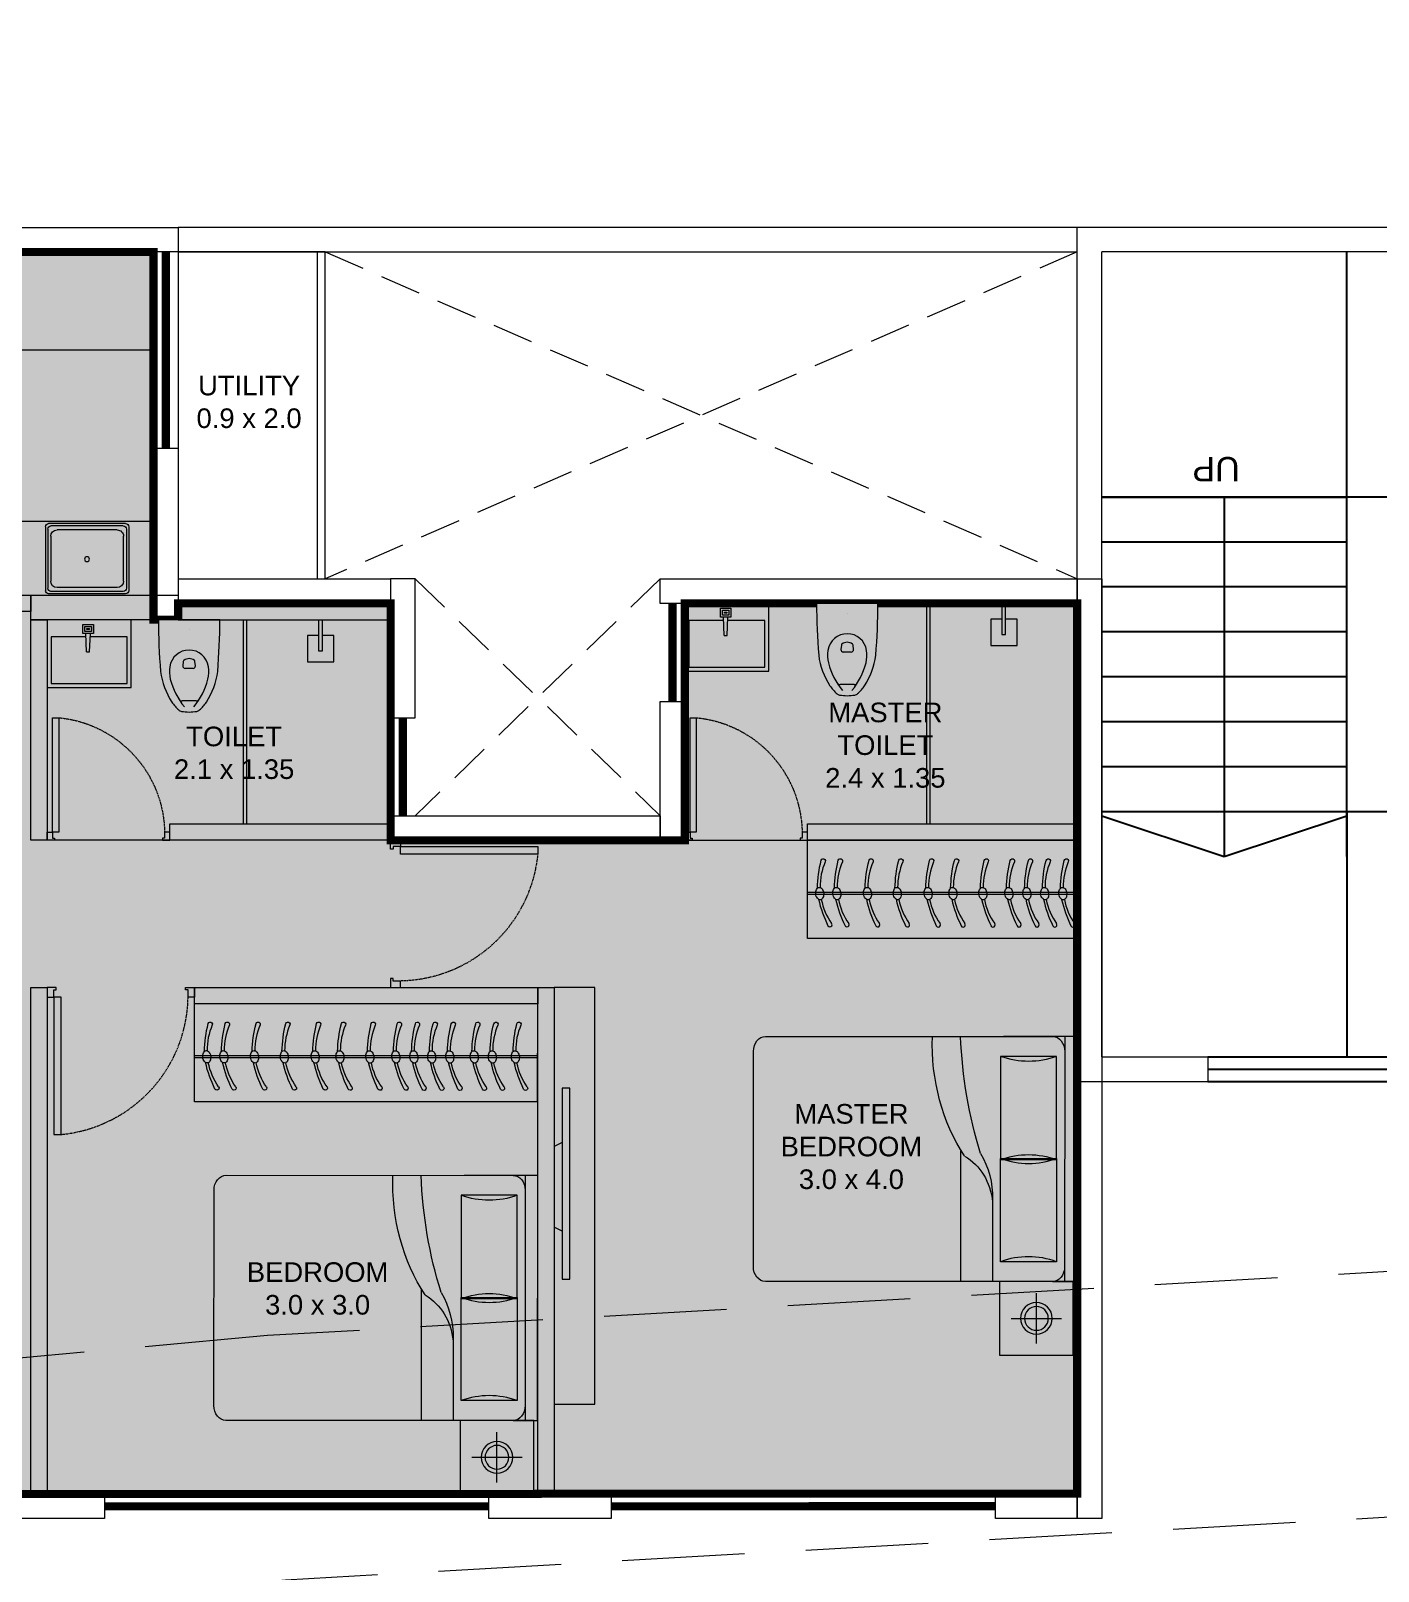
# Model space of a CAD drawing. Header units: inches. Extents: x 27644242 to 29761523, y -859349 to 216979.
# Drawn here: x 29069042 to 29077285, y -564265 to -554840 of the extents above; entities that cross this region are included whole.
import ezdxf

# ---------------------------------------------------------------- set-up
doc = ezdxf.new("R2010")
doc.units = ezdxf.units.IN
doc.header["$MEASUREMENT"] = 0
doc.set_wipeout_variables(frame=1)
for name, pattern in [('01-Xref Col Podium Lvl-1$0$HIDDEN', [0.375, 0.25, -0.125]), ('DASHED', [0.75, 0.5, -0.25]), ('DASHED2', [0.375, 0.25, -0.125]), ('HIDDEN', [0.375, 0.25, -0.125])]:
    doc.linetypes.add(name, pattern=pattern)
doc.layers.get('Defpoints').update_dxf_attribs({"color": 8})
for name, color, linetype, lineweight in [('AHC-A-DUCT', 14, 'HIDDEN', 5), ('DOOR', 4, 'Continuous', 0), ('ELEVATION', 40, 'Continuous', 13), ('FURN', 250, 'Continuous', 0), ('RVA Site Boundary', 17, 'Continuous', 15), ('WALL', 7, 'Continuous', 20), ('WINDOW', 162, 'Continuous', 13)]:
    doc.layers.add(name, color=color, linetype=linetype, lineweight=lineweight)
doc.layers.add('BHK HATCH', color=8, linetype='Continuous', lineweight=5, transparency=0.85)
for name, color, linetype in [('KPA Elevation Line 3', 252, 'Continuous'), ('KPA General Plan Line', 1, 'Continuous'), ('KPA Glass', 152, 'Continuous'), ('KPA Stair Line', 253, 'Continuous'), ('KPA Text', 7, 'Continuous'), ('text', 7, 'Continuous')]:
    doc.layers.add(name, color=color, linetype=linetype)
doc.styles.add('AMITS', font='arial.ttf')
doc.styles.get("Standard").update_dxf_attribs({"font": 'swiss.ttf'})

# ---------------------------------------------------------------- blocks, each defined once
blk = doc.blocks.new('A$C69BC79EC')
for p, q in [((980, 3480), (230, 3230)), ((980, 1280), (980, 3480)), ((1730, 3230), (980, 3480)), ((2755, 3480), (2005, 3230)), ((2755, 1280), (2755, 3480)), ((3505, 3230), (2755, 3480))]:
    blk.add_line(p, q)
at = {"layer": 'KPA Elevation Line 3'}
for p, q in [((1730, 1280), (1730, 3480)), ((2005, 3480), (2005, 1280)), ((1730, 3205), (2005, 3205)), ((1730, 1280), (2005, 1280))]:
    blk.add_line(p, q, dxfattribs=at)
at = {"layer": 'KPA General Plan Line'}
blk.add_line((1730, -370), (230, -370), dxfattribs=at)
at = {"layer": 'KPA Glass', "ltscale": 500}
for p, q in [((2855, 4855), (755, 4855)), ((2855, 4780), (755, 4780)), ((2855, 4705), (755, 4705))]:
    blk.add_line(p, q, dxfattribs=at)
at = {"layer": 'KPA Stair Line', "ltscale": 500}
for p, q in [((1730, 3205), (1730, 4705)), ((2005, 3205), (2005, 4705)), ((1730, 1280), (1730, -220)), ((2005, 1280), (2005, -220))]:
    blk.add_line(p, q, dxfattribs=at)
at = {"layer": 'KPA Stair Line'}
for p, q in [((230, 3205), (1730, 3205)), ((2005, 3205), (3505, 3205)), ((230, 2930), (1730, 2930)), ((2005, 2930), (3505, 2930)), ((230, 2655), (1730, 2655)), ((2005, 2655), (3505, 2655)), ((230, 2380), (1730, 2380)), ((2005, 2380), (3505, 2380)), ((230, 2105), (1730, 2105)), ((2005, 2105), (3505, 2105)), ((230, 1830), (1730, 1830)), ((2005, 1830), (3505, 1830)), ((230, 1555), (1730, 1555)), ((2005, 1555), (3505, 1555)), ((230, 1280), (1730, 1280)), ((3505, 1280), (2005, 1280)), ((2005, 1280), (3505, 1280))]:
    blk.add_line(p, q, dxfattribs=at)
at = {"layer": 'WALL', "ltscale": 500}
for p, q in [((755, 4855), (80, 4855)), ((80, -370), (80, 4855)), ((755, 4705), (755, 4855)), ((2855, 4705), (2855, 4855)), ((3655, 4855), (2855, 4855)), ((3655, 4855), (3655, -370)), ((755, 4705), (230, 4705)), ((230, -370), (230, 4705)), ((3505, 4705), (2855, 4705)), ((3505, 4705), (3505, -220)), ((1730, -220), (3505, -220)), ((1730, -220), (1730, -370)), ((80, -370), (230, -370)), ((1730, -370), (3655, -370))]:
    blk.add_line(p, q, dxfattribs=at)
at = {"layer": 'KPA Text', "extrusion": (-0.021168, 5.594e-15, 0.999776)}
for s, p in [('DN', (-1022.8, 877.3, -17.5)), ('UP', (-1034.5, 2659.1, -55.2))]:
    blk.add_text(s, height=150, rotation=90, dxfattribs=at).set_placement(p)
blk = doc.blocks.new('DOOR_750')
at = {"layer": 'DOOR'}
for points in [[(-70, 50), (-32.5, 50), (-32.5, 750), (-70, 750)], [(-750, 50), (-717.5, 50), (-717.5, 12.5), (-705, 12.5), (-705, 0), (-750, 0)], [(0, 50), (-32.5, 50), (-32.5, 12.5), (-45, 12.5), (-45, 0), (0, 0)]]:
    blk.add_lwpolyline(points, close=True, dxfattribs=at)
at = {"layer": 'DOOR', "linetype": 'DASHED', "ltscale": 10}
blk.add_arc((-2.4, 38), 715.2, 95.4221, 179.04025, dxfattribs=at)
blk = doc.blocks.new('KITCHEN')
at = {"layer": 'FURN'}
for p, q in [((-135610.4, 231798.9, 0), (-135610.4, 232190.1, 0)), ((-135596, 231813.3, 0), (-135596, 232175.7, 0)), ((-135119.8, 232209.5, 0), (-135591, 232209.5, 0)), ((-135134.2, 232195.1, 0), (-135576.6, 232195.1, 0)), ((-135171.7, 232170.8, 0), (-135539.1, 232170.8, 0)), ((-135114.8, 231813.3, 0), (-135114.8, 232175.7, 0)), ((-135100.4, 231798.9, 0), (-135100.4, 232190.1, 0)), ((-135577.9, 231857, 0), (-135577.9, 232131.9, 0)), ((-135132.8, 232131.9, 0), (-135132.8, 231857, 0)), ((-135119.8, 231779.5, 0), (-135591, 231779.5, 0)), ((-135134.2, 231793.9, 0), (-135576.6, 231793.9, 0)), ((-135171.7, 231818.2, 0), (-135539.1, 231818.2, 0))]:
    blk.add_line(p, q, dxfattribs=at)
blk.add_circle((-135356.3, 231997.3, 0), 14.6, dxfattribs=at)
for centre, radius, start, end in [((-135591, 232190.1, 0), 19.4, 89.99995, 179.99995), ((-135576.6, 232175.7, 0), 19.4, 89.99995, 179.99995), ((-135539.1, 232131.9, 0), 38.9, 89.99995, 179.99995), ((-135171.7, 232131.9, 0), 38.9, 359.99995, 89.99995), ((-135134.2, 232175.7, 0), 19.4, 359.99995, 89.99995), ((-135119.8, 232190.1, 0), 19.4, 359.99995, 89.99995), ((-135591, 231798.9, 0), 19.4, 180.00005, 270.00005), ((-135576.6, 231813.3, 0), 19.4, 180.00005, 270.00005), ((-135539.1, 231857, 0), 38.9, 179.99995, 269.99995), ((-135171.7, 231857, 0), 38.9, 269.99995, 359.99995), ((-135134.2, 231813.3, 0), 19.4, 270.00005, 0.00005), ((-135119.8, 231798.9, 0), 19.4, 270.00005, 0.00005)]:
    blk.add_arc(centre, radius, start, end, dxfattribs=at)
blk = doc.blocks.new('DNDNDNNDDN')
at = {"layer": 'FURN', "extrusion": (9.36485e-09, 6.40542e-09, 1)}
blk.add_line((172.5, 832.8, 0), (172.7, 232.8, 0), dxfattribs=at)
at = {"layer": 'FURN'}
for p, q in [((2272.7, 832.8, 0), (172.5, 832.8, 0)), ((2272.5, 833.3, 0), (2272.7, 232.8, 0)), ((2272.6, 564.4, 0), (173.5, 563.9, 0)), ((2272.6, 552.4, 0), (173.5, 551.9, 0)), ((2272.7, 232.8, 0), (172.7, 232.8, 0))]:
    blk.add_line(p, q, dxfattribs=at)
at = {"layer": 'FURN', "extrusion": (9.36485e-09, 6.40542e-09, 1)}
for points in [[(244.1, 519.7, 0.144333), (253, 521.4, 0.107177), (262.4, 529, 0.077818), (268.7, 540.2, 0.065016), (272.2, 555.1, 0.065016), (271.8, 570.3, 0.077818), (267.9, 582.5, 0.107177), (260.3, 591.9, 0.144333), (251.9, 595.4, 0.144333), (243, 593.7, 0.107177), (233.6, 586.1, 0.077818), (227.2, 574.9, 0.065016), (223.7, 560.1, 0.065016), (224.1, 544.8, 0.077818), (228.1, 532.6, 0.107177), (235.7, 523.2, 0.144333)], [(348.6, 519.8, 0.144333), (357.5, 521.4, 0.107177), (366.9, 529.1, 0.077818), (373.2, 540.2, 0.065016), (376.7, 555.1, 0.065016), (376.3, 570.4, 0.077818), (372.4, 582.6, 0.107177), (364.8, 592, 0.144333), (356.4, 595.4, 0.144333), (347.5, 593.8, 0.107177), (338.1, 586.1, 0.077818), (331.7, 575, 0.065016), (328.2, 560.1, 0.065016), (328.6, 544.8, 0.077818), (332.6, 532.6, 0.107177), (340.2, 523.2, 0.144333)], [(536.6, 519.9, 0.144333), (545.5, 521.5, 0.107177), (554.9, 529.2, 0.077818), (561.2, 540.3, 0.065016), (564.7, 555.2, 0.065016), (564.3, 570.5, 0.077818), (560.4, 582.7, 0.107177), (552.8, 592.1, 0.144333), (544.4, 595.5, 0.144333), (535.5, 593.8, 0.107177), (526.1, 586.2, 0.077818), (519.7, 575.1, 0.065016), (516.2, 560.2, 0.065016), (516.6, 544.9, 0.077818), (520.6, 532.7, 0.107177), (528.2, 523.3, 0.144333)], [(718.8, 519.9, 0.144333), (727.8, 521.6, 0.107177), (737.1, 529.2, 0.077818), (743.5, 540.4, 0.065016), (747, 555.3, 0.065016), (746.6, 570.6, 0.077818), (742.6, 582.7, 0.107177), (735, 592.1, 0.144333), (726.6, 595.6, 0.144333), (717.7, 593.9, 0.107177), (708.3, 586.3, 0.077818), (702, 575.2, 0.065016), (698.5, 560.3, 0.065016), (698.9, 545, 0.077818), (702.8, 532.8, 0.107177), (710.4, 523.4, 0.144333)], [(907.1, 520, 0.144333), (916, 521.7, 0.107177), (925.4, 529.3, 0.077818), (931.7, 540.5, 0.065016), (935.2, 555.3, 0.065016), (934.8, 570.6, 0.077818), (930.9, 582.8, 0.107177), (923.3, 592.2, 0.144333), (914.9, 595.7, 0.144333), (906, 594, 0.107177), (896.6, 586.4, 0.077818), (890.2, 575.2, 0.065016), (886.7, 560.3, 0.065016), (887.1, 545.1, 0.077818), (891.1, 532.9, 0.107177), (898.7, 523.5, 0.144333)], [(1059.3, 520.1, 0.144333), (1068.3, 521.7, 0.107177), (1077.6, 529.4, 0.077818), (1084, 540.5, 0.065016), (1087.5, 555.4, 0.065016), (1087.1, 570.7, 0.077818), (1083.1, 582.9, 0.107177), (1075.5, 592.3, 0.144333), (1067.1, 595.7, 0.144333), (1058.2, 594.1, 0.107177), (1048.8, 586.4, 0.077818), (1042.5, 575.3, 0.065016), (1039, 560.4, 0.065016), (1039.4, 545.1, 0.077818), (1043.3, 532.9, 0.107177), (1050.9, 523.5, 0.144333)], [(1241.6, 520.2, 0.144333), (1250.5, 521.8, 0.107177), (1259.9, 529.5, 0.077818), (1266.2, 540.6, 0.065016), (1269.7, 555.5, 0.065016), (1269.3, 570.8, 0.077818), (1265.4, 583, 0.107177), (1257.8, 592.4, 0.144333), (1249.4, 595.8, 0.144333), (1240.5, 594.2, 0.107177), (1231.1, 586.5, 0.077818), (1224.7, 575.4, 0.065016), (1221.2, 560.5, 0.065016), (1221.6, 545.2, 0.077818), (1225.6, 533, 0.107177), (1233.2, 523.6, 0.144333)], [(1401, 520.2, 0.144333), (1409.9, 521.9, 0.107177), (1419.2, 529.5, 0.077818), (1425.6, 540.7, 0.065016), (1429.1, 555.6, 0.065016), (1428.7, 570.9, 0.077818), (1424.8, 583, 0.107177), (1417.1, 592.4, 0.144333), (1408.7, 595.9, 0.144333), (1399.8, 594.2, 0.107177), (1390.4, 586.6, 0.077818), (1384.1, 575.4, 0.065016), (1380.6, 560.6, 0.065016), (1381, 545.3, 0.077818), (1384.9, 533.1, 0.107177), (1392.6, 523.7, 0.144333)], [(1511.5, 520.3, 0.144333), (1520.5, 521.9, 0.107177), (1529.8, 529.6, 0.077818), (1536.2, 540.7, 0.065016), (1539.7, 555.6, 0.065016), (1539.3, 570.9, 0.077818), (1535.3, 583.1, 0.107177), (1527.7, 592.5, 0.144333), (1519.3, 595.9, 0.144333), (1510.4, 594.3, 0.107177), (1501, 586.6, 0.077818), (1494.7, 575.5, 0.065016), (1491.2, 560.6, 0.065016), (1491.6, 545.3, 0.077818), (1495.5, 533.1, 0.107177), (1503.1, 523.7, 0.144333)], [(1620.3, 520.3, 0.144333), (1629.2, 522, 0.107177), (1638.6, 529.6, 0.077818), (1645, 540.8, 0.065016), (1648.5, 555.7, 0.065016), (1648.1, 571, 0.077818), (1644.1, 583.1, 0.107177), (1636.5, 592.5, 0.144333), (1628.1, 596, 0.144333), (1619.2, 594.3, 0.107177), (1609.8, 586.7, 0.077818), (1603.5, 575.5, 0.065016), (1600, 560.7, 0.065016), (1600.4, 545.4, 0.077818), (1604.3, 533.2, 0.107177), (1611.9, 523.8, 0.144333)], [(1730.9, 520.4, 0.144333), (1739.8, 522, 0.107177), (1749.2, 529.7, 0.077818), (1755.5, 540.8, 0.065016), (1759.1, 555.7, 0.065016), (1758.6, 571, 0.077818), (1754.7, 583.2, 0.107177), (1747.1, 592.6, 0.144333), (1738.7, 596, 0.144333), (1729.8, 594.4, 0.107177), (1720.4, 586.7, 0.077818), (1714.1, 575.6, 0.065016), (1710.5, 560.7, 0.065016), (1711, 545.4, 0.077818), (1714.9, 533.2, 0.107177), (1722.5, 523.8, 0.144333)], [(1880.8, 520.3, 0.144333), (1889.7, 522, 0.107177), (1899.1, 529.6, 0.077818), (1905.5, 540.8, 0.065016), (1909, 555.7, 0.065016), (1908.6, 571, 0.077818), (1904.6, 583.1, 0.107177), (1897, 592.5, 0.144333), (1888.6, 596, 0.144333), (1879.7, 594.3, 0.107177), (1870.3, 586.7, 0.077818), (1864, 575.5, 0.065016), (1860.5, 560.7, 0.065016), (1860.9, 545.4, 0.077818), (1864.8, 533.2, 0.107177), (1872.4, 523.8, 0.144333)], [(1991.4, 520.4, 0.144333), (2000.3, 522, 0.107177), (2009.7, 529.7, 0.077818), (2016, 540.8, 0.065016), (2019.6, 555.7, 0.065016), (2019.1, 571, 0.077818), (2015.2, 583.2, 0.107177), (2007.6, 592.6, 0.144333), (1999.2, 596, 0.144333), (1990.3, 594.4, 0.107177), (1980.9, 586.7, 0.077818), (1974.6, 575.6, 0.065016), (1971, 560.7, 0.065016), (1971.5, 545.4, 0.077818), (1975.4, 533.2, 0.107177), (1983, 523.8, 0.144333)], [(2132.3, 520.3, 0.144333), (2141.2, 522, 0.107177), (2150.6, 529.6, 0.077818), (2157, 540.8, 0.065016), (2160.5, 555.7, 0.065016), (2160.1, 571, 0.077818), (2156.1, 583.1, 0.107177), (2148.5, 592.5, 0.144333), (2140.1, 596, 0.144333), (2131.2, 594.3, 0.107177), (2121.8, 586.7, 0.077818), (2115.5, 575.5, 0.065016), (2112, 560.7, 0.065016), (2112.4, 545.4, 0.077818), (2116.3, 533.2, 0.107177), (2123.9, 523.8, 0.144333)]]:
    blk.add_lwpolyline(points, format="xyb", close=True, dxfattribs=at)
for points in [[(233.8, 524.9, 0.057952), (257, 354.2, 1.08017), (281.9, 362.7, -0.102886), (250, 520.2, -0.821198)], [(338.3, 524.9, 0.057952), (361.5, 354.3, 1.08017), (386.4, 362.8, -0.102886), (354.5, 520.3, -0.821198)], [(526.3, 525, 0.057952), (549.5, 354.4, 1.08017), (574.4, 362.9, -0.102886), (542.5, 520.3, -0.821198)], [(708.5, 525.1, 0.057952), (731.8, 354.5, 1.08017), (756.7, 362.9, -0.102886), (724.7, 520.4, -0.821198)], [(896.8, 525.2, 0.057952), (920, 354.5, 1.08017), (944.9, 363, -0.102886), (913, 520.5, -0.821198)], [(1049, 525.2, 0.057952), (1072.2, 354.6, 1.08017), (1097.2, 363.1, -0.102886), (1065.2, 520.6, -0.821198)], [(1231.3, 525.3, 0.057952), (1254.5, 354.7, 1.08017), (1279.4, 363.2, -0.102886), (1247.5, 520.7, -0.821198)], [(1390.6, 525.4, 0.057952), (1413.9, 354.8, 1.08017), (1438.8, 363.2, -0.102886), (1406.9, 520.7, -0.821198)], [(1501.2, 525.4, 0.057952), (1524.5, 354.8, 1.08017), (1549.4, 363.3, -0.102886), (1517.4, 520.8, -0.821198)], [(1610, 525.5, 0.057952), (1633.2, 354.8, 1.08017), (1658.2, 363.3, -0.102886), (1626.2, 520.8, -0.821198)], [(1720.6, 525.5, 0.057952), (1743.8, 354.9, 1.08017), (1768.7, 363.4, -0.102886), (1736.8, 520.9, -0.821198)], [(1870.5, 525.5, 0.057952), (1893.7, 354.8, 1.08017), (1918.7, 363.3, -0.102886), (1886.7, 520.8, -0.821198)], [(1981.1, 525.5, 0.057952), (2004.3, 354.9, 1.08017), (2029.2, 363.4, -0.102886), (1997.3, 520.9, -0.821198)], [(2122, 525.5, 0.057952), (2145.2, 354.8, 1.08017), (2170.2, 363.3, -0.102886), (2138.2, 520.8, -0.821198)]]:
    blk.add_lwpolyline(points, format="xyb", dxfattribs=at)
for centre, radius, start, end in [((967.3, 426.3, 0), 745.3, 153.84974, 167.11662), ((310.1, 748.9, 0), 13.2, 325.02116, 153.84954), ((1071.8, 426.3, 0), 745.3, 153.84974, 167.11662), ((414.6, 749, 0), 13.2, 325.02116, 153.84954), ((1259.8, 426.4, 0), 745.3, 153.84974, 167.11662), ((602.6, 749.1, 0), 13.2, 325.02116, 153.84954), ((1442, 426.5, 0), 745.3, 153.84974, 167.11662), ((784.9, 749.1, 0), 13.2, 325.02116, 153.84954), ((1630.3, 426.6, 0), 745.3, 153.84974, 167.11662), ((973.1, 749.2, 0), 13.2, 325.02116, 153.84954), ((1782.5, 426.6, 0), 745.3, 153.84974, 167.11662), ((1125.4, 749.3, 0), 13.2, 325.02116, 153.84954), ((1964.8, 426.7, 0), 745.3, 153.84974, 167.11662), ((1307.6, 749.4, 0), 13.2, 325.02116, 153.84954), ((2124.1, 426.8, 0), 745.3, 153.84974, 167.11662), ((1467, 749.4, 0), 13.2, 325.02116, 153.84954), ((2234.7, 426.8, 0), 745.3, 153.84974, 167.11662), ((1577.6, 749.5, 0), 13.2, 325.02116, 153.84954), ((2343.5, 426.9, 0), 745.3, 153.84974, 167.11662), ((1686.4, 749.5, 0), 13.2, 325.02116, 153.84954), ((2454.1, 426.9, 0), 745.3, 153.84974, 167.11662), ((1796.9, 749.6, 0), 13.2, 325.02116, 153.84954), ((2604, 426.9, 0), 745.3, 153.84974, 167.11662), ((1946.9, 749.5, 0), 13.2, 325.02116, 153.84954), ((2714.6, 426.9, 0), 745.3, 153.84974, 167.11662), ((2057.4, 749.6, 0), 13.2, 325.02116, 153.84954), ((2855.5, 426.9, 0), 745.3, 153.84974, 167.11662), ((2198.4, 749.5, 0), 13.2, 325.02116, 153.84954), ((644.3, 515.2, 0), 394.6, 145.02139, 168.51845), ((748.8, 515.2, 0), 394.6, 145.02139, 168.51845), ((936.8, 515.3, 0), 394.6, 145.02139, 168.51845), ((1119, 515.4, 0), 394.6, 145.02139, 168.51845), ((1307.3, 515.4, 0), 394.6, 145.02139, 168.51845), ((1459.5, 515.5, 0), 394.6, 145.02139, 168.51845), ((1641.8, 515.6, 0), 394.6, 145.02139, 168.51845), ((1801.1, 515.7, 0), 394.6, 145.02139, 168.51845), ((1911.7, 515.7, 0), 394.6, 145.02139, 168.51845), ((2020.5, 515.8, 0), 394.6, 145.02139, 168.51845), ((2131.1, 515.8, 0), 394.6, 145.02139, 168.51845), ((2281, 515.8, 0), 394.6, 145.02139, 168.51845), ((2391.6, 515.8, 0), 394.6, 145.02139, 168.51845), ((2532.5, 515.8, 0), 394.6, 145.02139, 168.51845)]:
    blk.add_arc(centre, radius, start, end, dxfattribs=at)
blk = doc.blocks.new('A$C700F438C')
at = {"layer": 'FURN', "color": 8, "extrusion": (-6.65399e-08, 5.27913e-08, 1)}
for p, q in [((0.0734, 1.5, 0), (1.8303, 1.5001, 0)), ((1.98, 1.5001, 0), (1.53, 1.5001, 0)), ((1.98, 1.5001, 0), (1.53, 1.5001, 0)), ((1.98, 1.5001, 0), (1.53, 1.5001, 0)), ((1.9038, 1.5001, 0), (1.9039, 0.0001, 0)), ((0.0001, 0.0914, 0), (0, 1.4086, 0)), ((1.8548, 1.3782, 0), (1.5121, 1.3782, 0)), ((1.5121, 1.3782, 0), (1.5121, 0.7466, 0)), ((1.8548, 0.7466, 0), (1.8548, 1.3782, 0)), ((1.2673, 0.799, 0), (1.2673, 0.0001, 0)), ((1.5121, 0.122, 0), (1.5121, 0.7536, 0)), ((1.5121, 0.7536, 0), (1.8548, 0.7536, 0)), ((1.5121, 0.7466, 0), (1.8548, 0.7466, 0)), ((1.8548, 0.7536, 0), (1.8549, 0.122, 0)), ((1.4632, 0.503, 0), (1.4632, 0.0001, 0)), ((1.8549, 0.122, 0), (1.5121, 0.122, 0)), ((1.8304, 0.0001, 0), (0.0735, 0, 0)), ((1.9039, 0.0001, 0), (1.9801, 0.0001, 0))]:
    blk.add_line(p, q, dxfattribs=at)
at = {"layer": 'FURN', "linetype": 'Continuous', "lineweight": 0, "extrusion": (-6.65399e-08, 5.27913e-08, 1)}
blk.add_line((1.8304, 0.0001, 0), (1.9174, 0.0001, 0), dxfattribs=at)
at = {"layer": 'FURN', "color": 8, "extrusion": (6.65399e-08, -5.27913e-08, -1)}
for centre, major_axis, ratio, start_param, end_param in [((0.0735, 1.4086, 0), (0, -0.0914, 0), 0.803207, 1.570796, 3.141593), ((1.9589, 1.4544, 0), (0, -1.0771, 0), 0.803207, 0.880587, 1.613256), ((3.067, 1.6025, 0), (0.0001, -2.243, 0), 0.803207, 1.197175, 1.525138), ((1.8304, 1.4087, 0), (0, -0.0914, 0), 0.803207, 3.141593, 4.712389), ((1.6834, 2.1097, 0), (0, -0.762, 0), 0.803207, -0.283794, 0.283794), ((0.6693, 0.0845, 0), (-0.7051, -0.6147, 0), 0.604617, 2.952061, 3.536756), ((-0.0315, 0.1903, 0), (-1.467, -0.4936, 0), 0.581007, 3.019706, 3.343381), ((1.6835, 0.0151, 0), (0, -0.762, 0), 0.803207, 2.857799, 3.425387), ((0.0735, 0.0914, 0), (0, -0.0914, 0), 0.803207, 0, 1.570796), ((1.8304, 0.0915, 0), (0, -0.0914, 0), 0.803207, -1.570796, 0)]:
    blk.add_ellipse(centre, major_axis=major_axis, ratio=ratio, start_param=start_param, end_param=end_param, dxfattribs=at)
at = {"layer": 'FURN', "color": 8, "extrusion": (-6.65399e-08, 5.27913e-08, 1)}
for centre, start_param, end_param in [((1.6835, 1.4851, 0), -0.283794, 0.283794), ((1.6835, -0.6096, 0), 2.857799, 3.425387)]:
    blk.add_ellipse(centre, major_axis=(0, -0.762, 0), ratio=0.803207, start_param=start_param, end_param=end_param, dxfattribs=at)
blk = doc.blocks.new('BEDROOM')
at = {"layer": 'FURN', "linetype": 'Continuous', "extrusion": (-5.00305e-08, -8.66553e-08, 1)}
for p, q in [((1066.1, 501.3, 0), (1066.1, 192.6, 0)), ((911.7, 347, 0), (1220.4, 347, 0))]:
    blk.add_line(p, q, dxfattribs=at)
at = {"layer": 'FURN', "ltscale": 500}
blk.add_line((1314.6, 122.1, 0), (1315.2, -1377.9, 0), dxfattribs=at)
at = {"layer": 'FURN', "ltscale": 0.05, "extrusion": (-5.00305e-08, -8.66553e-08, 1), "elevation": 0}
blk.add_lwpolyline([(1291.1, 122), (841.1, 122), (841.1, 572), (1291.1, 572)], close=True, dxfattribs=at)
at = {"layer": 'FURN', "linetype": 'Continuous', "extrusion": (-5.00305e-08, -8.66553e-08, 1)}
for radius in [97, 72.8]:
    blk.add_circle((1066.1, 347, 0), radius, dxfattribs=at)
at = {"layer": 'FURN', "extrusion": (-3.01072e-07, 1.30707e-07, 1), "xscale": -1000.000000000015, "yscale": 1000.000000000015, "zscale": 1000.000000000007, "rotation": 180.0236273616612}
blk.add_blockref('A$C700F438C', (-665.5, 121.4, 0), dxfattribs=at)
blk = doc.blocks.new('TVVVV')
at = {"layer": 'FURN', "ltscale": 1000, "elevation": 0}
blk.add_lwpolyline([(-129.9, 740.3), (-82, 740.3), (-82, -428.6), (-129.9, -428.6)], close=True, dxfattribs=at)
for points in [[(-129.9, 446.7), (-178.7, 422)], [(-129.9, -95.7), (-178.7, -71)]]:
    blk.add_lwpolyline(points, dxfattribs=at)
blk = doc.blocks.new('A$C3D5F2F58')
at = {"color": 0, "linetype": 'ByBlock'}
blk.add_wipeout([(187.5, 0), (-187.5, 0), (-185.4, -124.8), (-182.6, -194.2), (-178.7, -263.3), (-175.9, -302), (-169.5, -348.6), (-150.7, -414.8), (-143.6, -432.7), (-131.4, -459.4), (-111.6, -495.4), (-106, -504.2), (-86.3, -529.7), (-71.8, -545.1), (-63.8, -552.7), (-55.8, -558), (-40.6, -562), (-22.7, -564.1), (3.1, -565), (29.6, -563.4), (46.7, -561), (55.8, -558), (74.2, -542.7), (100.9, -511.4), (135.4, -451.2), (158.3, -392.2), (171.2, -340), (178.9, -260.4), (185.1, -136.1), (187.4, -46)], dxfattribs=at)
for p, q in [((-187.5, 0), (187.5, 0)), ((0, -62.5), (0, -62.5)), ((-38.3, -282.4), (-35.8, -255.2)), ((35.8, -255.2), (38.3, -282.4)), ((-24.2, -298), (24.2, -298)), ((-42.5, -496.8), (42.5, -496.8))]:
    blk.add_line(p, q, dxfattribs=at)
at = {"color": 0, "linetype": 'ByBlock', "extrusion": (0, 0, -1)}
for centre, major_axis, ratio, start_param, end_param in [((3903, 5.3), (4087.6, 164.4), 0.940247, 3.100232, 3.182953), ((-3903, 5.4), (-4087.6, 164.4), 0.940247, 3.100232, 3.182953), ((0, -305.1), (84.4, 84.4), 1, 4.07333, 6.922251), ((-24.2, -283.7), (10, 10), 1, 2.356198, 4.018929), ((-27.3, -256), (6.03, 6.03), 1, 4.01894, 4.852375), ((0, -292.3), (-38.2, 38.2), 1, 0.139988, 1.430816), ((24.2, -283.7), (-10, 10), 1, 2.264265, 3.926995), ((27.3, -256), (6.03, 6.03), 1, -0.139979, 0.693472), ((275.8, -257.5), (321.4, 321.4), 1, 3.353441, 3.79389), ((86.9, -319.1), (146.6, 146.6), 1, 3.705861, 4.079165), ((326.3, -245.8), (-323.4, 323.4), 1, 4.816657, 5.23508), ((-326.3, -245.8), (-323.4, 323.4), 1, 2.618909, 3.037332), ((-275.8, -257.5), (-321.4, 321.4), 1, 2.489302, 2.929752), ((-86.9, -319.1), (-146.6, 146.6), 1, 2.204028, 2.577331), ((119.3, -350.5), (192.8, 192.8), 1, 3.092098, 3.328462), ((-40.9, -527.4), (24.1, 24.1), 1, 2.528301, 3.092099), ((-42.5, -474.1), (16.1, 16.1), 1, 2.356198, 3.387836), ((0, -292.3), (-192.8, 192.8), 1, 3.75489, 4.099099), ((42.5, -474.1), (16.1, 16.1), 1, 1.324559, 2.356198), ((40.9, -527.4), (24.1, 24.1), 1, 1.620298, 2.184095), ((-119.3, -350.5), (192.8, 192.8), 1, 1.383935, 1.620298)]:
    blk.add_ellipse(centre, major_axis=major_axis, ratio=ratio, start_param=start_param, end_param=end_param, dxfattribs=at)
blk = doc.blocks.new('A$C3E645E75')
at = {"extrusion": (0, 0, -1), "zscale": -0.9999999999999998, "rotation": 179.9999999999989}
blk.add_blockref('A$C3D5F2F58', (0, 0), dxfattribs=at)
blk = doc.blocks.new('A$C3C731254-flat-1')
at = {"layer": 'FURN'}
for p, q in [((-77430.4, -2820), (-77430.7, -2801.7)), ((-77430.4, -2801.7), (-77317.9, -2797)), ((-77430.4, -2820), (-77317.9, -2824.7))]:
    blk.add_line(p, q, dxfattribs=at)
for points in [[(-77233.3, -3060.6), (-77647.7, -3060.6), (-77647.7, -2547.5), (-77233.3, -2547.5)], [(-77262.7, -2843), (-77262.7, -2778.3), (-77317.9, -2778.3), (-77317.9, -2843)], [(-77275, -2830.8), (-77275, -2790.5), (-77305.7, -2790.5), (-77305.7, -2830.8)], [(-77287.2, -2818.6), (-77287.2, -2802.7), (-77293.4, -2802.7), (-77293.4, -2818.6)]]:
    blk.add_lwpolyline(points, close=True, dxfattribs=at)
blk.add_lwpolyline([(-77338.5, -2823.8), (-77338.5, -3036.2), (-77623.2, -3036.2), (-77623.2, -2571.9), (-77338.5, -2571.9), (-77338.5, -2797.8)], dxfattribs=at)
blk = doc.blocks.new('A$C3A956F37-flat-1')
at = {"layer": 'FURN'}
blk.add_line((-168.3, 90.2), (0, 90.2), dxfattribs=at)
for points in [[(-97.1, 66.7), (-97.1, 0), (-258.5, 0), (-258.5, 161.4), (-97.1, 161.4), (-97.1, 90.2)], [(0, 67.1), (-191.4, 67.1), (-191.4, 90.2), (-168.3, 90.2)]]:
    blk.add_lwpolyline(points, dxfattribs=at)
blk = doc.blocks.new('wardrobe')
at = {"layer": 'FURN', "extrusion": (9.36485e-09, -6.40542e-09, 1)}
for p, q in [((-179339.9, 670701.1, 0), (-179339.7, 671301.6, 0)), ((-179339.7, 671301.6, 0), (-177689.7, 671300.9, 0)), ((-177689.9, 670700.4, 0), (-179339.9, 670701.1, 0))]:
    blk.add_line(p, q, dxfattribs=at)
at = {"layer": 'FURN'}
for p, q in [((-177689.9, 670700.4, 0), (-177689.7, 671300.9, 0)), ((-177689.8, 670981.3, 0), (-179338.9, 670981.7, 0)), ((-177689.8, 670969.3, 0), (-179338.9, 670969.7, 0))]:
    blk.add_line(p, q, dxfattribs=at)
at = {"layer": 'FURN', "extrusion": (9.36485e-09, -6.40542e-09, 1)}
for points in [[(-179278.7, 671008.7, -0.057952), (-179255.4, 671179.3, -1.08017), (-179230.5, 671170.8, 0.102886), (-179262.4, 671013.3, 0.821198)], [(-179174.2, 671008.7, -0.057952), (-179150.9, 671179.3, -1.08017), (-179126, 671170.8, 0.102886), (-179157.9, 671013.3, 0.821198)], [(-178986.2, 671008.6, -0.057952), (-178962.9, 671179.2, -1.08017), (-178938, 671170.7, 0.102886), (-178969.9, 671013.2, 0.821198)], [(-178803.9, 671008.5, -0.057952), (-178780.7, 671179.1, -1.08017), (-178755.7, 671170.6, 0.102886), (-178787.7, 671013.1, 0.821198)], [(-178615.7, 671008.4, -0.057952), (-178592.4, 671179, -1.08017), (-178567.5, 671170.5, 0.102886), (-178599.4, 671013, 0.821198)], [(-178463.4, 671008.3, -0.057952), (-178440.2, 671179, -1.08017), (-178415.2, 671170.5, 0.102886), (-178447.2, 671013, 0.821198)], [(-178281.2, 671008.3, -0.057952), (-178257.9, 671178.9, -1.08017), (-178233, 671170.4, 0.102886), (-178264.9, 671012.9, 0.821198)], [(-178121.8, 671008.2, -0.057952), (-178098.6, 671178.8, -1.08017), (-178073.6, 671170.3, 0.102886), (-178105.6, 671012.8, 0.821198)], [(-178011.2, 671008.1, -0.057952), (-177988, 671178.8, -1.08017), (-177963, 671170.3, 0.102886), (-177995, 671012.8, 0.821198)], [(-177902.4, 671008.1, -0.057952), (-177879.2, 671178.7, -1.08017), (-177854.3, 671170.2, 0.102886), (-177886.2, 671012.7, 0.821198)], [(-177791.8, 671008, -0.057952), (-177768.6, 671178.7, -1.08017), (-177743.7, 671170.2, 0.102886), (-177775.6, 671012.7, 0.821198)]]:
    blk.add_lwpolyline(points, format="xyb", dxfattribs=at)
for points in [[(-179268.3, 671013.8, -0.144333), (-179259.4, 671012.2, -0.107177), (-179250, 671004.5, -0.077818), (-179243.7, 670993.4, -0.065016), (-179240.2, 670978.5, -0.065016), (-179240.6, 670963.2, -0.077818), (-179244.5, 670951, -0.107177), (-179252.2, 670941.6, -0.144333), (-179260.5, 670938.2, -0.144333), (-179269.5, 670939.8, -0.107177), (-179278.8, 670947.5, -0.077818), (-179285.2, 670958.6, -0.065016), (-179288.7, 670973.5, -0.065016), (-179288.3, 670988.8, -0.077818), (-179284.4, 671001, -0.107177), (-179276.7, 671010.4, -0.144333)], [(-179163.8, 671013.8, -0.144333), (-179154.9, 671012.1, -0.107177), (-179145.5, 671004.5, -0.077818), (-179139.2, 670993.3, -0.065016), (-179135.7, 670978.5, -0.065016), (-179136.1, 670963.2, -0.077818), (-179140, 670951, -0.107177), (-179147.7, 670941.6, -0.144333), (-179156, 670938.1, -0.144333), (-179165, 670939.8, -0.107177), (-179174.3, 670947.4, -0.077818), (-179180.7, 670958.6, -0.065016), (-179184.2, 670973.5, -0.065016), (-179183.8, 670988.7, -0.077818), (-179179.9, 671000.9, -0.107177), (-179172.2, 671010.3, -0.144333)], [(-178975.8, 671013.7, -0.144333), (-178966.9, 671012, -0.107177), (-178957.5, 671004.4, -0.077818), (-178951.2, 670993.3, -0.065016), (-178947.7, 670978.4, -0.065016), (-178948.1, 670963.1, -0.077818), (-178952, 670950.9, -0.107177), (-178959.7, 670941.5, -0.144333), (-178968, 670938, -0.144333), (-178977, 670939.7, -0.107177), (-178986.3, 670947.4, -0.077818), (-178992.7, 670958.5, -0.065016), (-178996.2, 670973.4, -0.065016), (-178995.8, 670988.7, -0.077818), (-178991.9, 671000.9, -0.107177), (-178984.2, 671010.3, -0.144333)], [(-178793.6, 671013.6, -0.144333), (-178784.7, 671012, -0.107177), (-178775.3, 671004.3, -0.077818), (-178769, 670993.2, -0.065016), (-178765.4, 670978.3, -0.065016), (-178765.8, 670963, -0.077818), (-178769.8, 670950.8, -0.107177), (-178777.4, 670941.4, -0.144333), (-178785.8, 670938, -0.144333), (-178794.7, 670939.6, -0.107177), (-178804.1, 670947.3, -0.077818), (-178810.4, 670958.4, -0.065016), (-178814, 670973.3, -0.065016), (-178813.5, 670988.6, -0.077818), (-178809.6, 671000.8, -0.107177), (-178802, 671010.2, -0.144333)], [(-178605.3, 671013.5, -0.144333), (-178596.4, 671011.9, -0.107177), (-178587, 671004.2, -0.077818), (-178580.7, 670993.1, -0.065016), (-178577.2, 670978.2, -0.065016), (-178577.6, 670962.9, -0.077818), (-178581.5, 670950.7, -0.107177), (-178589.2, 670941.3, -0.144333), (-178597.5, 670937.9, -0.144333), (-178606.5, 670939.5, -0.107177), (-178615.8, 670947.2, -0.077818), (-178622.2, 670958.3, -0.065016), (-178625.7, 670973.2, -0.065016), (-178625.3, 670988.5, -0.077818), (-178621.4, 671000.7, -0.107177), (-178613.7, 671010.1, -0.144333)], [(-178453.1, 671013.5, -0.144333), (-178444.2, 671011.8, -0.107177), (-178434.8, 671004.2, -0.077818), (-178428.5, 670993, -0.065016), (-178424.9, 670978.1, -0.065016), (-178425.3, 670962.9, -0.077818), (-178429.3, 670950.7, -0.107177), (-178436.9, 670941.3, -0.144333), (-178445.3, 670937.8, -0.144333), (-178454.2, 670939.5, -0.107177), (-178463.6, 670947.1, -0.077818), (-178469.9, 670958.3, -0.065016), (-178473.5, 670973.1, -0.065016), (-178473, 670988.4, -0.077818), (-178469.1, 671000.6, -0.107177), (-178461.5, 671010, -0.144333)], [(-178270.8, 671013.4, -0.144333), (-178261.9, 671011.7, -0.107177), (-178252.5, 671004.1, -0.077818), (-178246.2, 670993, -0.065016), (-178242.7, 670978.1, -0.065016), (-178243.1, 670962.8, -0.077818), (-178247, 670950.6, -0.107177), (-178254.7, 670941.2, -0.144333), (-178263, 670937.7, -0.144333), (-178272, 670939.4, -0.107177), (-178281.3, 670947.1, -0.077818), (-178287.7, 670958.2, -0.065016), (-178291.2, 670973.1, -0.065016), (-178290.8, 670988.4, -0.077818), (-178286.9, 671000.5, -0.107177), (-178279.2, 671009.9, -0.144333)], [(-178111.5, 671013.3, -0.144333), (-178102.6, 671011.7, -0.107177), (-178093.2, 671004, -0.077818), (-178086.8, 670992.9, -0.065016), (-178083.3, 670978, -0.065016), (-178083.7, 670962.7, -0.077818), (-178087.7, 670950.5, -0.107177), (-178095.3, 670941.1, -0.144333), (-178103.7, 670937.7, -0.144333), (-178112.6, 670939.3, -0.107177), (-178122, 670947, -0.077818), (-178128.3, 670958.1, -0.065016), (-178131.8, 670973, -0.065016), (-178131.4, 670988.3, -0.077818), (-178127.5, 671000.5, -0.107177), (-178119.9, 671009.9, -0.144333)], [(-178000.9, 671013.3, -0.144333), (-177992, 671011.6, -0.107177), (-177982.6, 671004, -0.077818), (-177976.3, 670992.8, -0.065016), (-177972.7, 670977.9, -0.065016), (-177973.1, 670962.7, -0.077818), (-177977.1, 670950.5, -0.107177), (-177984.7, 670941.1, -0.144333), (-177993.1, 670937.6, -0.144333), (-178002, 670939.3, -0.107177), (-178011.4, 670946.9, -0.077818), (-178017.7, 670958.1, -0.065016), (-178021.3, 670972.9, -0.065016), (-178020.8, 670988.2, -0.077818), (-178016.9, 671000.4, -0.107177), (-178009.3, 671009.8, -0.144333)], [(-177892.1, 671013.2, -0.144333), (-177883.2, 671011.6, -0.107177), (-177873.8, 671003.9, -0.077818), (-177867.5, 670992.8, -0.065016), (-177863.9, 670977.9, -0.065016), (-177864.4, 670962.6, -0.077818), (-177868.3, 670950.4, -0.107177), (-177875.9, 670941, -0.144333), (-177884.3, 670937.6, -0.144333), (-177893.2, 670939.2, -0.107177), (-177902.6, 670946.9, -0.077818), (-177908.9, 670958, -0.065016), (-177912.5, 670972.9, -0.065016), (-177912.1, 670988.2, -0.077818), (-177908.1, 671000.4, -0.107177), (-177900.5, 671009.8, -0.144333)], [(-177781.5, 671013.2, -0.144333), (-177772.6, 671011.5, -0.107177), (-177763.2, 671003.9, -0.077818), (-177756.9, 670992.7, -0.065016), (-177753.4, 670977.9, -0.065016), (-177753.8, 670962.6, -0.077818), (-177757.7, 670950.4, -0.107177), (-177765.3, 670941, -0.144333), (-177773.7, 670937.5, -0.144333), (-177782.6, 670939.2, -0.107177), (-177792, 670946.8, -0.077818), (-177798.4, 670958, -0.065016), (-177801.9, 670972.9, -0.065016), (-177801.5, 670988.1, -0.077818), (-177797.5, 671000.3, -0.107177), (-177789.9, 671009.7, -0.144333)]]:
    blk.add_lwpolyline(points, format="xyb", close=True, dxfattribs=at)
for centre, radius, start, end in [((-178545.1, 671107.3, 0), 745.3, 192.88338, 206.15026), ((-178868.2, 671018.4, 0), 394.6, 191.48155, 214.97861), ((-178440.6, 671107.2, 0), 745.3, 192.88338, 206.15026), ((-178763.7, 671018.4, 0), 394.6, 191.48155, 214.97861), ((-178252.6, 671107.1, 0), 745.3, 192.88338, 206.15026), ((-178575.7, 671018.3, 0), 394.6, 191.48155, 214.97861), ((-178070.4, 671107.1, 0), 745.3, 192.88338, 206.15026), ((-178393.4, 671018.2, 0), 394.6, 191.48155, 214.97861), ((-177882.1, 671107, 0), 745.3, 192.88338, 206.15026), ((-178205.2, 671018.1, 0), 394.6, 191.48155, 214.97861), ((-177729.9, 671106.9, 0), 745.3, 192.88338, 206.15026), ((-178052.9, 671018.1, 0), 394.6, 191.48155, 214.97861), ((-177547.6, 671106.8, 0), 745.3, 192.88338, 206.15026), ((-177870.7, 671018, 0), 394.6, 191.48155, 214.97861), ((-177388.3, 671106.8, 0), 745.3, 192.88338, 206.15026), ((-177711.3, 671017.9, 0), 394.6, 191.48155, 214.97861), ((-177277.7, 671106.7, 0), 745.3, 192.88338, 206.15026), ((-177600.7, 671017.9, 0), 394.6, 191.48155, 214.97861), ((-177168.9, 671106.7, 0), 745.3, 192.88338, 206.15026), ((-177491.9, 671017.8, 0), 394.6, 191.48155, 214.97861), ((-177058.3, 671106.6, 0), 745.3, 192.88338, 206.15026), ((-177381.3, 671017.8, 0), 394.6, 191.48155, 214.97861), ((-179202.3, 670784.6, 0), 13.2, 206.15046, 34.97884), ((-179097.8, 670784.6, 0), 13.2, 206.15046, 34.97884), ((-178909.8, 670784.5, 0), 13.2, 206.15046, 34.97884), ((-178727.6, 670784.4, 0), 13.2, 206.15046, 34.97884), ((-178539.3, 670784.3, 0), 13.2, 206.15046, 34.97884), ((-178387.1, 670784.3, 0), 13.2, 206.15046, 34.97884), ((-178204.8, 670784.2, 0), 13.2, 206.15046, 34.97884), ((-178045.4, 670784.1, 0), 13.2, 206.15046, 34.97884), ((-177934.9, 670784.1, 0), 13.2, 206.15046, 34.97884), ((-177826.1, 670784, 0), 13.2, 206.15046, 34.97884), ((-177715.5, 670784, 0), 13.2, 206.15046, 34.97884)]:
    blk.add_arc(centre, radius, start, end, dxfattribs=at)

msp = doc.modelspace()

# ---------------------------------------------------------------- linework, layer by layer
at = {"layer": 'AHC-A-DUCT', "linetype": 'DASHED2', "ltscale": 1000}
for p, q in [((29075443.3, -556192.7), (29070843.3, -558192.7)), ((29070843.3, -556192.7), (29075443.3, -558192.8)), ((29071393.5, -558192.7), (29072893.3, -559642.7)), ((29072893.3, -558192.8), (29071394.2, -559642.7))]:
    msp.add_line(p, q, dxfattribs=at)
at = {"layer": 'Defpoints', "ltscale": 500}
msp.add_lwpolyline([(29065943.3, -556192.7, 50, 50, 0), (29069793.3, -556192.7, 50, 50, 0), (29069793.3, -558442.7, 50, 50, 0), (29069943.3, -558442.7, 50, 50, 0), (29069943.3, -558342.7, 50, 50, 0), (29071243.6, -558342.7, 50, 50, 0), (29071243.4, -559792.7, 50, 50, 0), (29073043.3, -559792.7, 50, 50, 0), (29073043.3, -558342.8, 50, 50, 0), (29075443.3, -558342.8, 50, 50, 0), (29075443.3, -563790.4, 50, 50, 0), (29072143.3, -563790.5, 50, 50, 0), (29072143.3, -563792.8, 50, 50, 0), (29069143.3, -563792.7, 50, 50, 0), (29069143.3, -563792.7, 50, 50, 0), (29065743.3, -563792.7, 50, 50, 0), (29065743.3, -556192.7, 50, 50, 0), (29067143.3, -556192.7, 50, 50, 0)], format="xyseb", dxfattribs=at)
at = {"layer": 'ELEVATION', "ltscale": 500}
msp.add_line((29070793.3, -556192.7), (29070793.3, -558192.7), dxfattribs=at)
msp.add_lwpolyline([(29069943.3, -558192.7), (29070843.3, -558192.7), (29070843.3, -556192.7), (29069943.3, -556192.7)], close=True, dxfattribs=at)
at = {"layer": 'FURN', "ltscale": 500}
for p, q in [((29069793.3, -556792.7), (29066893.3, -556792.7)), ((29069793.3, -557842.7), (29067493.3, -557842.7)), ((29074523.3, -559692.7), (29074523.3, -558342.8)), ((29074543.3, -559692.7), (29074543.3, -558342.8)), ((29070343.4, -559692.7), (29070343.4, -558442.6)), ((29070363.4, -559692.7), (29070363.4, -558442.6)), ((29069893.3, -559792.7), (29069143.3, -559792.7)), ((29073043.3, -559792.7), (29073793.3, -559792.7))]:
    msp.add_line(p, q, dxfattribs=at)
msp.add_lwpolyline([(29072243.3, -563242.7), (29072493.3, -563242.7), (29072493.3, -560692.7), (29072243.3, -560692.7)], close=True, dxfattribs=at)
at = {"layer": 'RVA Site Boundary', "color": 252, "linetype": '01-Xref Col Podium Lvl-1$0$HIDDEN', "ltscale": 3000}
for points in [[(29117725.3, -549025.5), (29119006.8, -553810.5), (29119222.3, -554593.2), (29117093, -558519.2), (29120135.2, -561379.8), (29120270.6, -565592.2), (29119614.6, -566975.4), (29119403.1, -566957), (29112333, -566343), (29110340.5, -566088.3), (29110031.5, -564480.6), (29106872.8, -563897), (29106636, -563853.2), (29097508.8, -561637.6), (29091807.5, -563466), (29090493.2, -563809.2), (29084534.6, -563642.6), (29078620.2, -563837.4), (29077902, -563902.8), (29070600.6, -564319.7), (29062287.5, -565076.4)], [(29116277.7, -549418.7), (29117559.2, -554203.6), (29117615.8, -554409), (29115223.3, -558820.2), (29118655.9, -562047.8), (29118759.7, -565277.5), (29118706, -565390.8), (29112493.1, -564851.2), (29111608.5, -564738.2), (29111311.3, -563191.7), (29107145.4, -562421.9), (29106949.5, -562385.7), (29097452.6, -560080.4), (29091388.7, -562025.1), (29090321.2, -562303.8), (29084530.8, -562141.9), (29078527.4, -562339.6), (29077791.2, -562406.7), (29070489.8, -562823.6), (29062063, -563590.7)]]:
    msp.add_lwpolyline(points, dxfattribs=at)
at = {"layer": 'WALL', "ltscale": 500}
for p, q in [((29069793.3, -557392.7), (29069943.3, -557392.7)), ((29069793.3, -558292.7), (29069793.3, -557392.7)), ((29069943.3, -558192.7), (29071243.5, -558192.7)), ((29071243.5, -558192.7), (29071243.5, -558342.7)), ((29069043.3, -558292.7), (29069943.3, -558292.7)), ((29069043.3, -558442.7), (29069043.3, -558292.7)), ((29071243.5, -558342.7), (29069943.3, -558342.7))]:
    msp.add_line(p, q, dxfattribs=at)
for points in [[(29066743.3, -556042.7), (29069943.3, -556042.7), (29069943.3, -556192.7), (29066743.3, -556192.7)], [(29075443.3, -556042.7), (29069943.5, -556042.7), (29069943.5, -556192.7), (29075443.3, -556192.7)], [(29071393.5, -558192.7), (29071243.5, -558192.7), (29071243.5, -559042.7), (29071393.5, -559042.7)], [(29075593.3, -563942.8), (29075443.3, -563942.8), (29075443.3, -558192.8), (29075593.3, -558192.8)], [(29066793.3, -558392.7), (29066793.3, -558292.7), (29069043.3, -558292.7), (29069043.3, -558392.7)], [(29069043.3, -558442.7), (29069143.3, -558442.7), (29069143.3, -559792.7), (29069043.3, -559792.7)], [(29073043.3, -559792.7), (29072893.3, -559792.7), (29072893.3, -558942.7), (29073043.3, -558942.7)], [(29071243.2, -559642.7), (29072893.3, -559642.7), (29072893.3, -559792.7), (29071243.2, -559792.7)], [(29069893.3, -559792.7), (29069893.3, -559692.7), (29071243.2, -559692.7), (29071243.2, -559792.7)], [(29069043.3, -560692.7), (29069143.3, -560692.7), (29069143.2, -563792.7), (29069043.2, -563792.7)], [(29070043.3, -560792.7), (29070043.3, -560692.7), (29072143.3, -560692.7), (29072143.3, -560792.7)], [(29072143.3, -560692.7), (29072243.3, -560692.7), (29072243.3, -563792.7), (29072143.3, -563792.7)], [(29068343.3, -563942.7), (29068343.3, -563792.7), (29069493.3, -563792.7), (29069493.3, -563942.7)], [(29071843.3, -563942.7), (29071843.3, -563792.7), (29072593.3, -563792.7), (29072593.3, -563942.7)], [(29074943.3, -563942.3), (29074943.3, -563792.3), (29075443.3, -563792.7), (29075443.3, -563942.7)]]:
    msp.add_lwpolyline(points, close=True, dxfattribs=at)
msp.add_lwpolyline([(29075443.3, -559792.7), (29073793.3, -559792.7), (29073793.3, -559692.7), (29075443.3, -559692.7)], dxfattribs=at)
at = {"layer": 'WINDOW', "ltscale": 500, "const_width": 50}
for points in [[(29069868.3, -557392.7), (29069868.3, -556192.7)], [(29072968.3, -558942.7), (29072968.3, -558342.8)], [(29071318.5, -559042.7), (29071318.5, -559642.7)], [(29071843.3, -563867.7), (29069493.3, -563867.7)], [(29072593.3, -563867.7), (29074943.3, -563867.3)]]:
    msp.add_lwpolyline(points, dxfattribs=at)

# ---------------------------------------------------------------- block references
at = {"ltscale": 500, "rotation": 180}
msp.add_blockref('A$C69BC79EC', (29079098.3, -556412.7), dxfattribs=at)
at = {"xscale": -1, "rotation": 270.0000000000088}
for name, p in [('A$C3C731254-flat-1', (29076103.8, -481109.5)), ('A$C3A956F37-flat-1', (29074915.6, -558342.8)), ('A$C3C731254-flat-1', (29072203.8, -481209.4)), ('A$C3A956F37-flat-1', (29070735.7, -558442.6))]:
    msp.add_blockref(name, p, dxfattribs=at)
at = {"layer": 'DOOR', "xscale": -1}
msp.add_blockref('DOOR_750', (29073043.3, -559792.7), dxfattribs=at)
at = {"layer": 'DOOR', "yscale": 1.200000000020023, "zscale": 1.200000000020023}
for p, xscale, rotation in [((29071243.2, -559792.6), -1.200000000020023, 270), ((29069143.3, -560692.7), 1.200000000020023, 180)]:
    msp.add_blockref('DOOR_750', p, dxfattribs=dict(at, xscale=xscale, rotation=rotation))
at = {"layer": 'FURN', "xscale": -1, "rotation": 180.0000000000082}
msp.add_blockref('KITCHEN', (29204742.3, -326075.2, 0), dxfattribs=at)
at = {"layer": 'FURN'}
msp.add_blockref('wardrobe', (29253132.9, -1231094.3, 0), dxfattribs=at)
at = {"layer": 'FURN', "ltscale": 1000, "xscale": -1, "rotation": 180}
for name, p in [('DNDNDNNDDN', (29069870.5, -560559.9, 0)), ('TVVVV', (29072421.9, -561736.9, 0))]:
    msp.add_blockref(name, p, dxfattribs=at)
at = {"layer": 'FURN', "ltscale": 500, "xscale": -1, "rotation": 180}
for p in [(29074128.1, -562371, 0), (29070828.1, -563221, 0)]:
    msp.add_blockref('BEDROOM', p, dxfattribs=at)

# ---------------------------------------------------------------- texts
at = {"layer": 'text', "ltscale": 100, "char_height": 120, "width": 1715.235, "style": 'AMITS'}
for s, insert, attachment_point in [('\\pxqc;UTILITY\\P0.9 x 2.0', (29069520, -557271.7), 7), ('\\pxqc;TOILET\\P2.1 x 1.35', (29069428.6, -559097.2), 1), ('\\pxqc;MASTER \\PBEDROOM\\P3.0 x 4.0', (29073204.7, -561406.4), 1), ('\\pxqc;BEDROOM\\P3.0 x 3.0', (29069939.3, -562374.7, 0), 1)]:
    msp.add_mtext(s, dxfattribs=dict(at, insert=insert, attachment_point=attachment_point))

# ---------------------------------------------------------------- next in the draw order: block references
at = {"layer": 'FURN', "rotation": 179.9997802697438}
for p in [(29074036.8, -558342.8), (29070010.8, -558442.7)]:
    msp.add_blockref('A$C3E645E75', p, dxfattribs=at)

# ---------------------------------------------------------------- next in the draw order: hatches: boundary and pattern name
at = {"layer": 'BHK HATCH', "ltscale": 500, "true_color": 0xff00ff}
h = msp.add_hatch(color=6, dxfattribs=at)
h.dxf.hatch_style = 1
edge = h.paths.add_edge_path()
edge.add_line((29065943.3, -556192.7), (29069793.3, -556192.7))
edge.add_line((29069793.3, -556192.7), (29069793.3, -558442.7))
edge.add_line((29069793.3, -558442.7), (29069943.3, -558442.7))
edge.add_line((29069943.3, -558442.7), (29069943.3, -558342.7))
edge.add_line((29069943.3, -558342.7), (29071243.6, -558342.7))
edge.add_line((29071243.6, -558342.7), (29071243.4, -559792.7))
edge.add_line((29071243.4, -559792.7), (29073043.3, -559792.7))
edge.add_line((29073043.3, -559792.7), (29073043.3, -558342.8))
edge.add_line((29073043.3, -558342.8), (29075443.3, -558342.8))
edge.add_line((29075443.3, -558342.8), (29075443.3, -563790.4))
edge.add_line((29075443.3, -563790.4), (29072143.3, -563790.5))
edge.add_line((29072143.3, -563790.5), (29072143.3, -563792.8))
edge.add_line((29072143.3, -563792.8), (29069143.3, -563792.7))
edge.add_line((29069143.3, -563792.7), (29069143.3, -563792.7))
edge.add_line((29069143.3, -563792.7), (29065743.3, -563792.7))
edge.add_line((29065743.3, -563792.7), (29065743.3, -556192.7))
edge.add_line((29065743.3, -556192.7), (29067143.3, -556192.7))

# ---------------------------------------------------------------- next in the draw order: linework, layer by layer
at = {"layer": 'ELEVATION', "ltscale": 500}
msp.add_line((29069943.3, -558442.7), (29071243.5, -558442.7), dxfattribs=at)
at = {"layer": 'WALL', "ltscale": 500}
for p, q in [((29069943.3, -557392.7), (29069943.3, -558442.7)), ((29069943.3, -558442.7), (29069043.3, -558442.7))]:
    msp.add_line(p, q, dxfattribs=at)
msp.add_lwpolyline([(29072893.3, -558342.8), (29072893.3, -558192.8), (29075443.3, -558192.8), (29075443.3, -558342.8)], close=True, dxfattribs=at)

# ---------------------------------------------------------------- next in the draw order: block references
at = {"layer": 'DOOR', "xscale": -1}
msp.add_blockref('DOOR_750', (29069143.3, -559792.7), dxfattribs=at)

# ---------------------------------------------------------------- next in the draw order: texts
at = {"layer": 'text', "ltscale": 100, "insert": (29073412.4, -558950.3), "char_height": 120, "width": 1715.235, "attachment_point": 1, "style": 'AMITS'}
msp.add_mtext('\\pxqc;MASTER\\PTOILET\\P2.4 x 1.35', dxfattribs=at)

doc.saveas('drawing.dxf')
